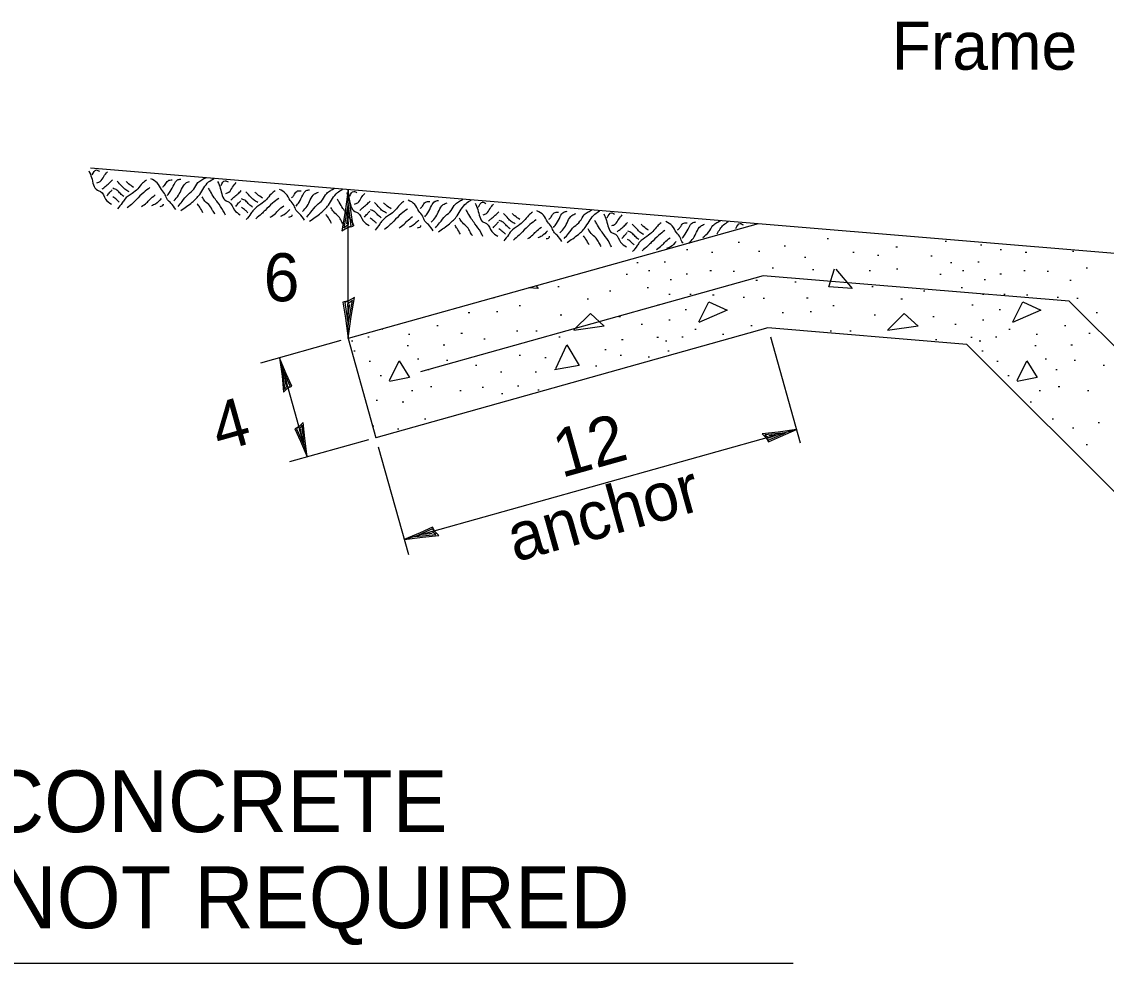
# Model space of a CAD drawing. Extents: x 0 to 2.83, y 0 to 1.83.
# Drawn here: x 1.1975 to 1.4612, y 0.9292 to 1.158 of the extents above; entities that cross this region are included whole.
import ezdxf

# ---------------------------------------------------------------- set-up
doc = ezdxf.new("R2010")
doc.units = 0
for name, color, linetype in [('RD_Pr_Roadway_Dimensions', 7, 'Continuous'), ('RD_Pr_Roadway_Notes', 7, 'Continuous'), ('SH_General_Details', 7, 'Continuous')]:
    doc.layers.add(name, color=color, linetype=linetype)

msp = doc.modelspace()

# ---------------------------------------------------------------- linework, layer by layer
at = {"layer": 'RD_Pr_Roadway_Dimensions'}
for p, q in [((1.27686, 1.08101), (1.27686, 1.11721)), ((1.37955, 1.08145), (1.38677, 1.05567)), ((1.27509, 1.08051), (1.2556, 1.07505)), ((1.26019, 1.07634), (1.26693, 1.05226)), ((1.38586, 1.0589), (1.29053, 1.03219)), ((1.28184, 1.05644), (1.26264, 1.05106)), ((1.28421, 1.05475), (1.29154, 1.02859))]:
    msp.add_line(p, q, dxfattribs=at)
for points in [[(1.27672, 1.10803), (1.27809, 1.10834), (1.2775, 1.11222), (1.27686, 1.11721), (1.27613, 1.11188), (1.27531, 1.10721), (1.27672, 1.10803), (1.27763, 1.10844), (1.27685, 1.11386), (1.27581, 1.10793), (1.27698, 1.10881), (1.27682, 1.1113), (1.27646, 1.1089)], [(1.27699, 1.09019), (1.27562, 1.08988), (1.27621, 1.086), (1.27686, 1.08101), (1.27759, 1.08634), (1.27841, 1.09101), (1.27699, 1.09019), (1.27609, 1.08978), (1.27687, 1.08436), (1.27791, 1.09028), (1.27674, 1.08941), (1.2769, 1.08692), (1.27726, 1.08931)], [(1.26214, 1.06894), (1.26317, 1.06949), (1.26183, 1.07247), (1.26019, 1.07634), (1.2608, 1.0719), (1.26119, 1.06796), (1.26214, 1.06894), (1.26278, 1.06947), (1.26094, 1.07364), (1.26143, 1.06866), (1.26217, 1.06962), (1.26148, 1.07158), (1.26173, 1.06958)], [(1.26497, 1.05966), (1.26394, 1.0591), (1.26529, 1.05613), (1.26693, 1.05226), (1.26632, 1.0567), (1.26593, 1.06063), (1.26497, 1.05966), (1.26434, 1.05912), (1.26618, 1.05496), (1.26568, 1.05994), (1.26494, 1.05897), (1.26563, 1.05701), (1.26539, 1.05902)], [(1.37846, 1.05694), (1.37902, 1.05591), (1.382, 1.05726), (1.38586, 1.0589), (1.38142, 1.05829), (1.37749, 1.05789), (1.37846, 1.05694), (1.379, 1.05631), (1.38317, 1.05815), (1.37818, 1.05765), (1.37915, 1.05691), (1.38111, 1.0576), (1.37911, 1.05735)], [(1.29793, 1.03415), (1.29737, 1.03518), (1.2944, 1.03383), (1.29053, 1.03219), (1.29497, 1.0328), (1.29891, 1.03319), (1.29793, 1.03415), (1.2974, 1.03478), (1.29323, 1.03294), (1.29821, 1.03344), (1.29725, 1.03418), (1.29529, 1.03349), (1.29729, 1.03373)]]:
    msp.add_lwpolyline(points, dxfattribs=at)
at = {"layer": 'RD_Pr_Roadway_Notes'}
msp.add_line((0.92832, 0.92924), (1.38501, 0.92924), dxfattribs=at)
at = {"layer": 'SH_General_Details'}
for p, q in [((1.37652, 1.10892), (1.21429, 1.12241)), ((1.37652, 1.10892), (1.27686, 1.08101)), ((1.48026, 1.10029), (1.37652, 1.10892)), ((1.39328, 1.10533), (1.39361, 1.10533)), ((1.42201, 1.10469), (1.42234, 1.10469)), ((1.3591, 1.10268), (1.35943, 1.10268)), ((1.37171, 1.1044), (1.37204, 1.1044)), ((1.37665, 1.10225), (1.37698, 1.10225)), ((1.38289, 1.10354), (1.38322, 1.10354)), ((1.41004, 1.10333), (1.41038, 1.10333)), ((1.43058, 1.10383), (1.43092, 1.10383)), ((1.43539, 1.10268), (1.43572, 1.10268)), ((1.45294, 1.10225), (1.45327, 1.10225)), ((1.34701, 1.09953), (1.34734, 1.09953)), ((1.35367, 1.09967), (1.35401, 1.09967)), ((1.36519, 1.10197), (1.36552, 1.10197)), ((1.38783, 1.10082), (1.38816, 1.10082)), ((1.39958, 1.10197), (1.39991, 1.10197)), ((1.40553, 1.10125), (1.40586, 1.10125)), ((1.4185, 1.10111), (1.41883, 1.10111)), ((1.4233, 1.09953), (1.42363, 1.09953)), ((1.42996, 1.09967), (1.4303, 1.09967)), ((1.44148, 1.10197), (1.44181, 1.10197)), ((1.34988, 1.09752), (1.35021, 1.09752)), ((1.36483, 1.09752), (1.36516, 1.09752)), ((1.37049, 1.09738), (1.37082, 1.09738)), ((1.37995, 1.09817), (1.38028, 1.09817)), ((1.38976, 1.09781), (1.3901, 1.09781)), ((1.40352, 1.09752), (1.40386, 1.09752)), ((1.41019, 1.09795), (1.41052, 1.09795)), ((1.42617, 1.09752), (1.4265, 1.09752)), ((1.44112, 1.09752), (1.44145, 1.09752)), ((1.44678, 1.09738), (1.44711, 1.09738)), ((1.45624, 1.09817), (1.45657, 1.09817)), ((1.37773, 1.09628), (1.29445, 1.07295)), ((1.34443, 1.09666), (1.34476, 1.09666)), ((1.35515, 1.09537), (1.35549, 1.09537)), ((1.35902, 1.09673), (1.35936, 1.09673)), ((1.37601, 1.09523), (1.37634, 1.09523)), ((1.45217, 1.09009), (1.37773, 1.09628)), ((1.38546, 1.0948), (1.3858, 1.0948)), ((1.42072, 1.09666), (1.42105, 1.09666)), ((1.43144, 1.09537), (1.43178, 1.09537)), ((1.43531, 1.09673), (1.43565, 1.09673)), ((1.4523, 1.09523), (1.45263, 1.09523)), ((1.32788, 1.09365), (1.32821, 1.09365)), ((1.34042, 1.09265), (1.34075, 1.09265)), ((1.34959, 1.09344), (1.34992, 1.09344)), ((1.3548, 1.09179), (1.35513, 1.09179)), ((1.35996, 1.09179), (1.36029, 1.09179)), ((1.36547, 1.09165), (1.36581, 1.09165)), ((1.40417, 1.09365), (1.4045, 1.09365)), ((1.41671, 1.09265), (1.41704, 1.09265)), ((1.42588, 1.09344), (1.42621, 1.09344)), ((1.43109, 1.09179), (1.43142, 1.09179)), ((1.43625, 1.09179), (1.43658, 1.09179)), ((1.44176, 1.09165), (1.4421, 1.09165)), ((1.31229, 1.09093), (1.31237, 1.09093)), ((1.31842, 1.08907), (1.31875, 1.08907)), ((1.33497, 1.09064), (1.3353, 1.09064)), ((1.35217, 1.08921), (1.3525, 1.08921)), ((1.37293, 1.09107), (1.37326, 1.09107)), ((1.37773, 1.09086), (1.37806, 1.09086)), ((1.38833, 1.09093), (1.38866, 1.09093)), ((1.39471, 1.08907), (1.39504, 1.08907)), ((1.41126, 1.09064), (1.41159, 1.09064)), ((1.42846, 1.08921), (1.42879, 1.08921)), ((1.44922, 1.09107), (1.44955, 1.09107)), ((1.48251, 1.05975), (1.45217, 1.09009)), ((1.45402, 1.09086), (1.45435, 1.09086)), ((1.30609, 1.08735), (1.30643, 1.08735)), ((1.3129, 1.08763), (1.31323, 1.08763)), ((1.32845, 1.08677), (1.32878, 1.08677)), ((1.34271, 1.08634), (1.34304, 1.08634)), ((1.35881, 1.08806), (1.35914, 1.08806)), ((1.38238, 1.08735), (1.38272, 1.08735)), ((1.38919, 1.08763), (1.38952, 1.08763)), ((1.40474, 1.08677), (1.40507, 1.08677)), ((1.419, 1.08634), (1.41933, 1.08634)), ((1.4351, 1.08806), (1.43543, 1.08806)), ((1.45867, 1.08735), (1.45901, 1.08735)), ((1.37893, 1.08364), (1.2836, 1.05693)), ((1.29843, 1.08419), (1.29876, 1.08419)), ((1.34808, 1.08448), (1.34842, 1.08448)), ((1.3548, 1.08556), (1.35513, 1.08556)), ((1.37472, 1.08419), (1.37505, 1.08419)), ((1.42729, 1.07961), (1.37893, 1.08364)), ((1.42437, 1.08448), (1.42471, 1.08448)), ((1.43109, 1.08556), (1.43142, 1.08556)), ((1.45101, 1.08419), (1.45134, 1.08419)), ((1.27686, 1.08101), (1.2836, 1.05693)), ((1.28166, 1.08147), (1.28199, 1.08147)), ((1.28518, 1.08334), (1.28522, 1.08334)), ((1.29155, 1.08212), (1.29188, 1.08212)), ((1.3043, 1.08233), (1.30464, 1.08233)), ((1.30982, 1.08097), (1.31015, 1.08097)), ((1.31777, 1.08291), (1.31811, 1.08291)), ((1.3225, 1.08291), (1.32284, 1.08291)), ((1.32809, 1.08147), (1.32843, 1.08147)), ((1.35195, 1.08133), (1.35229, 1.08133)), ((1.35795, 1.08147), (1.35828, 1.08147)), ((1.36117, 1.08334), (1.36151, 1.08334)), ((1.36784, 1.08212), (1.36817, 1.08212)), ((1.39406, 1.08291), (1.3944, 1.08291)), ((1.39879, 1.08291), (1.39913, 1.08291)), ((1.42824, 1.08133), (1.42858, 1.08133)), ((1.43424, 1.08147), (1.43457, 1.08147)), ((1.43746, 1.08334), (1.4378, 1.08334)), ((1.44413, 1.08212), (1.44446, 1.08212)), ((1.45688, 1.08233), (1.45722, 1.08233)), ((1.27772, 1.08047), (1.27805, 1.08047)), ((1.29119, 1.07935), (1.29152, 1.07935)), ((1.3, 1.07947), (1.30034, 1.07947)), ((1.33927, 1.07834), (1.3396, 1.07834)), ((1.34336, 1.08076), (1.34369, 1.08076)), ((1.35401, 1.08047), (1.35434, 1.08047)), ((1.41965, 1.08076), (1.41998, 1.08076)), ((1.47001, 1.03689), (1.42729, 1.07961)), ((1.4303, 1.08047), (1.43063, 1.08047)), ((1.44377, 1.07935), (1.4441, 1.07935)), ((1.45258, 1.07947), (1.45292, 1.07947)), ((1.27829, 1.07806), (1.27862, 1.07806)), ((1.2937, 1.07612), (1.29403, 1.07612)), ((1.30079, 1.07576), (1.30112, 1.07576)), ((1.31842, 1.07698), (1.31875, 1.07698)), ((1.32465, 1.07641), (1.32499, 1.07641)), ((1.343, 1.07698), (1.34333, 1.07698)), ((1.3498, 1.07662), (1.35014, 1.07662)), ((1.35458, 1.07806), (1.35491, 1.07806)), ((1.43087, 1.07806), (1.4312, 1.07806)), ((1.44628, 1.07612), (1.44661, 1.07612)), ((1.45337, 1.07576), (1.4537, 1.07576)), ((1.28195, 1.07555), (1.28228, 1.07555)), ((1.29628, 1.07354), (1.29661, 1.07354)), ((1.30781, 1.07455), (1.30815, 1.07455)), ((1.33698, 1.0744), (1.33731, 1.0744)), ((1.43453, 1.07555), (1.43486, 1.07555)), ((1.44886, 1.07354), (1.44919, 1.07354)), ((1.46039, 1.07455), (1.46073, 1.07455)), ((1.28467, 1.07204), (1.285, 1.07204)), ((1.3139, 1.07297), (1.31424, 1.07297)), ((1.32236, 1.07297), (1.32269, 1.07297)), ((1.43725, 1.07204), (1.43758, 1.07204)), ((1.29226, 1.06838), (1.2926, 1.06838)), ((1.29692, 1.06939), (1.29726, 1.06939)), ((1.30402, 1.06838), (1.30435, 1.06838)), ((1.30946, 1.06924), (1.3098, 1.06924)), ((1.31806, 1.06953), (1.31839, 1.06953)), ((1.323, 1.0686), (1.32334, 1.0686)), ((1.44484, 1.06838), (1.44518, 1.06838)), ((1.4495, 1.06939), (1.44984, 1.06939)), ((1.4566, 1.06838), (1.45693, 1.06838)), ((1.28367, 1.06609), (1.284, 1.06609)), ((1.29004, 1.06566), (1.29038, 1.06566)), ((1.31412, 1.06767), (1.31445, 1.06767)), ((1.44262, 1.06566), (1.44296, 1.06566)), ((1.29542, 1.06151), (1.29575, 1.06151)), ((1.448, 1.06151), (1.44833, 1.06151)), ((1.45918, 1.06065), (1.45951, 1.06065)), ((1.28281, 1.05979), (1.28314, 1.05979)), ((1.2889, 1.05907), (1.28923, 1.05907)), ((1.45294, 1.05936), (1.45327, 1.05936)), ((1.45624, 1.05527), (1.45657, 1.05527))]:
    msp.add_line(p, q, dxfattribs=at)
for points in [[(1.39546, 1.09791), (1.39938, 1.09315), (1.3937, 1.09357), (1.39512, 1.09799)], [(1.32255, 1.0938), (1.32309, 1.09315), (1.32082, 1.09332)], [(1.32082, 1.09332), (1.32082, 1.09332)], [(1.36216, 1.08506), (1.36458, 1.08998), (1.369, 1.0879), (1.36211, 1.08496)], [(1.43845, 1.08506), (1.44087, 1.08998), (1.44529, 1.0879), (1.4384, 1.08496)], [(1.33177, 1.08314), (1.33577, 1.08714), (1.33911, 1.08406), (1.3317, 1.08297)], [(1.40806, 1.08314), (1.41206, 1.08714), (1.4154, 1.08406), (1.40799, 1.08297)], [(1.32735, 1.07371), (1.33002, 1.07947), (1.33302, 1.07446), (1.32701, 1.07346)], [(1.28695, 1.07079), (1.28929, 1.07563), (1.29179, 1.07154), (1.28691, 1.07061)], [(1.43953, 1.07079), (1.44187, 1.07563), (1.44437, 1.07154), (1.43949, 1.07061)]]:
    msp.add_lwpolyline(points, dxfattribs=at)
for points in [[(1.21387, 1.12175), (1.21451, 1.12015), (1.21593, 1.11708), (1.21667, 1.11676), (1.21793, 1.11485), (1.21937, 1.1137)], [(1.21469, 1.12078), (1.21569, 1.12198), (1.21643, 1.12166)], [(1.21582, 1.11888), (1.21661, 1.11921), (1.21749, 1.12042), (1.21835, 1.1215)], [(1.21711, 1.11736), (1.2178, 1.11795), (1.21877, 1.11877), (1.21961, 1.1196)], [(1.22361, 1.11669), (1.22263, 1.11729), (1.22192, 1.11799), (1.22074, 1.11925)], [(1.22784, 1.11956), (1.22687, 1.11874), (1.22573, 1.11742), (1.22435, 1.11625), (1.22256, 1.11485), (1.22197, 1.114), (1.22082, 1.11255)], [(1.22473, 1.11776), (1.22351, 1.11863), (1.22292, 1.11919)], [(1.23496, 1.11241), (1.2338, 1.11392), (1.23297, 1.11476), (1.23242, 1.11596), (1.2315, 1.1172), (1.23047, 1.11882), (1.22889, 1.11985)], [(1.2318, 1.11781), (1.23237, 1.11841), (1.23309, 1.11938), (1.23414, 1.11955)], [(1.23292, 1.11579), (1.23365, 1.11676), (1.23456, 1.11848), (1.23542, 1.11957), (1.23621, 1.11976)], [(1.23449, 1.1145), (1.23563, 1.11582), (1.23639, 1.1173), (1.23741, 1.11876), (1.23835, 1.1192)], [(1.23553, 1.11313), (1.23653, 1.11433), (1.23796, 1.11602), (1.23935, 1.11731), (1.24038, 1.1189), (1.24134, 1.11959), (1.24229, 1.12015)], [(1.23622, 1.11217), (1.23759, 1.11309), (1.23896, 1.11413), (1.24079, 1.11604), (1.24297, 1.11907), (1.24419, 1.11987)], [(1.24516, 1.11915), (1.2458, 1.11755), (1.24722, 1.11447), (1.24796, 1.11415), (1.24922, 1.11225), (1.25067, 1.1111)], [(1.24598, 1.11818), (1.24698, 1.11938), (1.24773, 1.11906)], [(1.24711, 1.11628), (1.24791, 1.1166), (1.24878, 1.11781), (1.24964, 1.1189)], [(1.21826, 1.11572), (1.21897, 1.11656), (1.21953, 1.11716)], [(1.22122, 1.11419), (1.22062, 1.11475), (1.21965, 1.11548)], [(1.22235, 1.11551), (1.22151, 1.11623), (1.22068, 1.11706), (1.21969, 1.11753)], [(1.22871, 1.11768), (1.2272, 1.11652), (1.22538, 1.11475), (1.22454, 1.11392), (1.22316, 1.11274)], [(1.22666, 1.1131), (1.22789, 1.11402), (1.22859, 1.11474), (1.22997, 1.11591)], [(1.2445, 1.11123), (1.24394, 1.11217), (1.24326, 1.11326), (1.24207, 1.11439), (1.24138, 1.11547)], [(1.24706, 1.11101), (1.2465, 1.11209), (1.24513, 1.11413), (1.24432, 1.11523), (1.24342, 1.11672), (1.24297, 1.11753)], [(1.2484, 1.11476), (1.24909, 1.11535), (1.25006, 1.11617), (1.2509, 1.117)], [(1.2549, 1.11409), (1.25392, 1.11469), (1.25321, 1.11539), (1.25203, 1.11665)], [(1.25913, 1.11695), (1.25816, 1.11614), (1.25702, 1.11482), (1.25564, 1.11365), (1.25385, 1.11225), (1.25326, 1.1114), (1.25211, 1.10995)], [(1.25602, 1.11516), (1.25481, 1.11603), (1.25421, 1.11659)], [(1.26625, 1.1098), (1.26509, 1.11131), (1.26426, 1.11216), (1.26372, 1.11336), (1.26279, 1.11459), (1.26177, 1.11622), (1.26018, 1.11725)], [(1.2631, 1.11521), (1.26366, 1.1158), (1.26438, 1.11677), (1.26543, 1.11695)], [(1.26422, 1.11319), (1.26494, 1.11416), (1.26585, 1.11588), (1.26671, 1.11697), (1.2675, 1.11716)], [(1.26578, 1.1119), (1.26692, 1.11322), (1.26768, 1.1147), (1.2687, 1.11616), (1.26964, 1.1166)], [(1.26682, 1.11053), (1.26782, 1.11173), (1.26925, 1.11341), (1.27064, 1.11471), (1.27168, 1.1163), (1.27263, 1.11699), (1.27358, 1.11755)], [(1.26751, 1.10957), (1.26888, 1.11048), (1.27025, 1.11153), (1.27208, 1.11344), (1.27426, 1.11647), (1.27549, 1.11727)], [(1.27645, 1.11654), (1.27709, 1.11495), (1.27851, 1.11187), (1.27925, 1.11155), (1.28051, 1.10965), (1.28196, 1.1085)], [(1.27727, 1.11558), (1.27827, 1.11678), (1.27902, 1.11646)], [(1.2784, 1.11368), (1.2792, 1.114), (1.28007, 1.11521), (1.28094, 1.1163)], [(1.23144, 1.11501), (1.23005, 1.11371), (1.22911, 1.11328)], [(1.23116, 1.11311), (1.23197, 1.11355), (1.23198, 1.11368)], [(1.24158, 1.1116), (1.24079, 1.11295), (1.24021, 1.11377)], [(1.24955, 1.11312), (1.25026, 1.11396), (1.25082, 1.11456)], [(1.25251, 1.11159), (1.25191, 1.11215), (1.25095, 1.11288)], [(1.25365, 1.11291), (1.25281, 1.11362), (1.25198, 1.11446), (1.25099, 1.11493)], [(1.26, 1.11508), (1.25849, 1.11392), (1.25667, 1.11214), (1.25583, 1.11132), (1.25445, 1.11014)], [(1.25795, 1.11049), (1.25918, 1.11142), (1.25988, 1.11214), (1.26127, 1.1133)], [(1.27579, 1.10862), (1.27523, 1.10957), (1.27455, 1.11066), (1.27336, 1.11178), (1.27268, 1.11287)], [(1.27835, 1.10841), (1.2778, 1.10949), (1.27642, 1.11153), (1.27561, 1.11263), (1.27471, 1.11412), (1.27426, 1.11492)], [(1.27969, 1.11216), (1.28038, 1.11275), (1.28135, 1.11356), (1.28219, 1.11439)], [(1.28619, 1.11149), (1.28521, 1.11209), (1.2845, 1.11279), (1.28332, 1.11404)], [(1.29042, 1.11435), (1.28945, 1.11353), (1.28831, 1.11221), (1.28693, 1.11104), (1.28514, 1.10965), (1.28456, 1.1088), (1.28341, 1.10735)], [(1.28731, 1.11255), (1.2861, 1.11343), (1.2855, 1.11399)], [(1.29754, 1.1072), (1.29638, 1.10871), (1.29555, 1.10955), (1.29501, 1.11076), (1.29408, 1.11199), (1.29306, 1.11362), (1.29147, 1.11465)], [(1.29439, 1.11261), (1.29495, 1.1132), (1.29568, 1.11417), (1.29672, 1.11434)], [(1.29551, 1.11058), (1.29623, 1.11155), (1.29714, 1.11328), (1.29801, 1.11436), (1.2988, 1.11456)], [(1.29707, 1.1093), (1.29821, 1.11062), (1.29898, 1.1121), (1.3, 1.11356), (1.30093, 1.11399)], [(1.29811, 1.10793), (1.29912, 1.10913), (1.30054, 1.11081), (1.30193, 1.11211), (1.30297, 1.11369), (1.30393, 1.11439), (1.30487, 1.11495)], [(1.29881, 1.10697), (1.30017, 1.10788), (1.30154, 1.10892), (1.30337, 1.11083), (1.30555, 1.11387), (1.30678, 1.11466)], [(1.30775, 1.11394), (1.30839, 1.11234), (1.3098, 1.10927), (1.31054, 1.10895), (1.3118, 1.10704), (1.31325, 1.10589)], [(1.30856, 1.11297), (1.30956, 1.11417), (1.31031, 1.11386)], [(1.30969, 1.11108), (1.31049, 1.1114), (1.31136, 1.11261), (1.31223, 1.1137)], [(1.26274, 1.11241), (1.26134, 1.11111), (1.26041, 1.11068)], [(1.26245, 1.11051), (1.26326, 1.11095), (1.26327, 1.11108)], [(1.27287, 1.10899), (1.27208, 1.11035), (1.2715, 1.11117)], [(1.28084, 1.11052), (1.28155, 1.11136), (1.28212, 1.11196)], [(1.2838, 1.10899), (1.2832, 1.10955), (1.28224, 1.11028)], [(1.28494, 1.11031), (1.2841, 1.11102), (1.28327, 1.11186), (1.28228, 1.11233)], [(1.29129, 1.11248), (1.28978, 1.11132), (1.28796, 1.10954), (1.28712, 1.10871), (1.28574, 1.10754)], [(1.28924, 1.10789), (1.29047, 1.10882), (1.29118, 1.10953), (1.29256, 1.1107)], [(1.30709, 1.10602), (1.30652, 1.10697), (1.30584, 1.10806), (1.30465, 1.10918), (1.30397, 1.11027)], [(1.30964, 1.10581), (1.30909, 1.10689), (1.30771, 1.10893), (1.3069, 1.11002), (1.306, 1.11151), (1.30555, 1.11232)], [(1.31098, 1.10955), (1.31167, 1.11014), (1.31264, 1.11096), (1.31348, 1.11179)], [(1.31749, 1.10889), (1.31651, 1.10948), (1.31579, 1.11018), (1.31461, 1.11144)], [(1.32171, 1.11175), (1.32074, 1.11093), (1.3196, 1.10961), (1.31822, 1.10844), (1.31643, 1.10704), (1.31585, 1.10619), (1.3147, 1.10475)], [(1.31861, 1.10995), (1.31739, 1.11082), (1.31679, 1.11139)], [(1.32883, 1.1046), (1.32767, 1.10611), (1.32684, 1.10695), (1.3263, 1.10815), (1.32537, 1.10939), (1.32435, 1.11102), (1.32276, 1.11205)], [(1.32568, 1.11), (1.32625, 1.1106), (1.32697, 1.11157), (1.32801, 1.11174)], [(1.3268, 1.10798), (1.32752, 1.10895), (1.32844, 1.11068), (1.3293, 1.11176), (1.33009, 1.11195)], [(1.32836, 1.10669), (1.3295, 1.10801), (1.33027, 1.1095), (1.33129, 1.11095), (1.33222, 1.11139)], [(1.32941, 1.10532), (1.33041, 1.10652), (1.33183, 1.10821), (1.33323, 1.10951), (1.33426, 1.11109), (1.33522, 1.11178), (1.33616, 1.11235)], [(1.3301, 1.10437), (1.33146, 1.10528), (1.33283, 1.10632), (1.33466, 1.10823), (1.33684, 1.11126), (1.33807, 1.11206)], [(1.33904, 1.11134), (1.33968, 1.10974), (1.34109, 1.10667), (1.34184, 1.10635), (1.34309, 1.10444), (1.34454, 1.10329)], [(1.33986, 1.11037), (1.34086, 1.11157), (1.3416, 1.11125)], [(1.34099, 1.10847), (1.34178, 1.1088), (1.34266, 1.11001), (1.34352, 1.11109)], [(1.29403, 1.10981), (1.29263, 1.10851), (1.2917, 1.10807)], [(1.29374, 1.1079), (1.29455, 1.10835), (1.29456, 1.10848)], [(1.30416, 1.10639), (1.30337, 1.10775), (1.3028, 1.10857)], [(1.31213, 1.10792), (1.31284, 1.10876), (1.31341, 1.10935)], [(1.31509, 1.10639), (1.3145, 1.10695), (1.31353, 1.10767)], [(1.31623, 1.1077), (1.31539, 1.10842), (1.31456, 1.10926), (1.31357, 1.10973)], [(1.32258, 1.10988), (1.32107, 1.10872), (1.31925, 1.10694), (1.31841, 1.10611), (1.31703, 1.10494)], [(1.32053, 1.10529), (1.32177, 1.10622), (1.32247, 1.10693), (1.32385, 1.1081)], [(1.33838, 1.10342), (1.33782, 1.10437), (1.33713, 1.10545), (1.33594, 1.10658), (1.33526, 1.10767)], [(1.34093, 1.10321), (1.34038, 1.10428), (1.339, 1.10632), (1.3382, 1.10742), (1.33729, 1.10891), (1.33685, 1.10972)], [(1.34227, 1.10695), (1.34297, 1.10754), (1.34393, 1.10836), (1.34478, 1.10919)], [(1.34878, 1.10628), (1.3478, 1.10688), (1.34709, 1.10758), (1.3459, 1.10884)], [(1.353, 1.10915), (1.35204, 1.10833), (1.3509, 1.10701), (1.34951, 1.10584), (1.34773, 1.10444), (1.34714, 1.10359), (1.34599, 1.10214)], [(1.3499, 1.10735), (1.34868, 1.10822), (1.34809, 1.10878)], [(1.35828, 1.10418), (1.35813, 1.10435), (1.35759, 1.10555), (1.35666, 1.10679), (1.35564, 1.10841), (1.35406, 1.10944)], [(1.35697, 1.1074), (1.35754, 1.108), (1.35826, 1.10897), (1.3593, 1.10914)], [(1.35809, 1.10538), (1.35882, 1.10635), (1.35973, 1.10807), (1.36059, 1.10916), (1.36138, 1.10935)], [(1.35965, 1.10409), (1.36079, 1.10541), (1.36156, 1.10689), (1.36258, 1.10835), (1.36352, 1.10879)], [(1.36309, 1.10557), (1.36313, 1.10561), (1.36452, 1.10691), (1.36555, 1.10849), (1.36651, 1.10918), (1.36746, 1.10974)], [(1.3666, 1.10647), (1.36814, 1.10866), (1.36936, 1.10946)], [(1.37115, 1.10777), (1.37215, 1.10897), (1.37289, 1.10865)], [(1.32532, 1.1072), (1.32393, 1.10591), (1.32299, 1.10547)], [(1.32503, 1.1053), (1.32584, 1.10575), (1.32585, 1.10588)], [(1.33545, 1.10379), (1.33467, 1.10514), (1.33409, 1.10596)], [(1.34342, 1.10531), (1.34414, 1.10616), (1.3447, 1.10675)], [(1.34638, 1.10378), (1.34579, 1.10435), (1.34482, 1.10507)], [(1.34752, 1.1051), (1.34668, 1.10582), (1.34585, 1.10665), (1.34486, 1.10713)], [(1.35387, 1.10728), (1.35236, 1.10611), (1.35055, 1.10434), (1.3497, 1.10351), (1.34832, 1.10234)], [(1.35182, 1.10269), (1.35306, 1.10361), (1.35376, 1.10433), (1.35514, 1.1055)], [(1.35661, 1.1046), (1.35522, 1.1033), (1.35428, 1.10287)]]:
    msp.add_spline(points, degree=3, dxfattribs=at)

# ---------------------------------------------------------------- texts
at = {"layer": 'RD_Pr_Roadway_Dimensions'}
msp.add_text('6', height=0.01167, dxfattribs=at).set_placement((1.25635, 1.09008))
for s, height, p in [('4', 0.01167, (1.24559, 1.05345)), ('12', 0.011667, (1.32873, 1.04714)), ('anchor', 0.011667, (1.31744, 1.02667))]:
    msp.add_text(s, height=height, rotation=15.6487, dxfattribs=at).set_placement(p)
at = {"layer": 'RD_Pr_Roadway_Notes'}
for s, height, p in [('Frame', 0.011667, (1.40901, 1.14633)), ('IF FABRIC FORMED CONCRETE', 0.015, (0.99348, 0.9611)), ('REVETMENT MATS ARE NOT REQUIRED', 0.015, (0.95414, 0.93777))]:
    msp.add_text(s, height=height, dxfattribs=at).set_placement(p)

doc.saveas('drawing.dxf')
